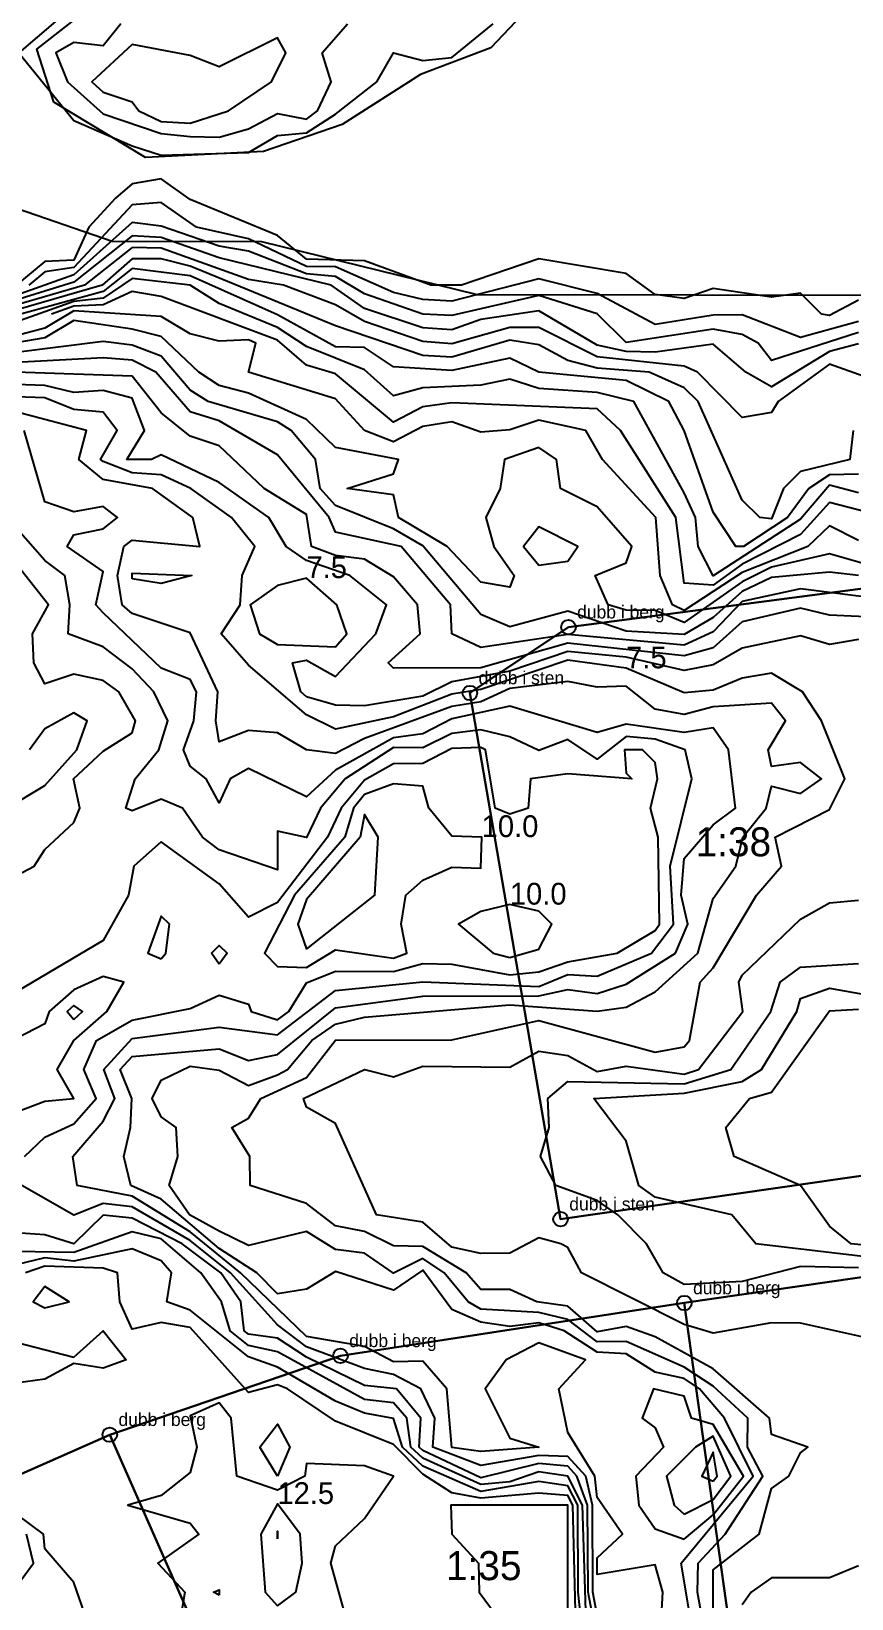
# Model space of a CAD drawing. Header units: metres. Extents: x 304729 to 308942, y 6403920 to 6405836.
# Drawn here: x 305387.1 to 305443.5, y 6404419.6 to 6404527.5 of the extents above; entities that cross this region are included whole.
import ezdxf

# ---------------------------------------------------------------- set-up
doc = ezdxf.new("R2010")
doc.units = ezdxf.units.M
for name, color, linetype in [('FASTIGHETSGRANSER', 7, 'Continuous'), ('GRANSPUNKTER', 1, 'Continuous'), ('HOJDKURVOR_GRUND', 4, 'Continuous'), ('HOJDKURVOR_STOD', 6, 'Continuous'), ('HOJDKURVOR_TEXT', 2, 'Continuous'), ('TOMTBETECKNINGAR', 3, 'Continuous'), ('TOMTER_1945', 1, 'Continuous')]:
    doc.layers.add(name, color=color, linetype=linetype)

msp = doc.modelspace()

# ---------------------------------------------------------------- linework, layer by layer
at = {"layer": 'FASTIGHETSGRANSER'}
msp.add_lwpolyline([(305388.616, 6404522.607), (305387.434, 6404526.24), (305390.368, 6404528.553), (305394.064, 6404529.16), (305398.632, 6404532.061), (305404.601, 6404533.761), (305407.765, 6404533.13), (305414.984, 6404536.725), (305419.357, 6404535.772), (305419.91, 6404538.073), (305424.409, 6404537.685), (305424.318, 6404540.355), (305426.126, 6404541.254), (305428.456, 6404540.071), (305427.335, 6404536.928), (305422.149, 6404532.004), (305421.223, 6404529.01), (305418.699, 6404526.34), (305413.841, 6404524.512), (305408.459, 6404521.066), (305403.037, 6404519.203), (305394.925, 6404518.789), (305388.616, 6404522.607)], close=True, dxfattribs=at)
msp.add_lwpolyline([(305385.438, 6404515.505), (305392.62, 6404513.041), (305402.913, 6404513.015), (305417.761, 6404509.355), (305447.782, 6404509.31), (305463.191, 6404508.627), (305472.447, 6404514.221), (305473.569, 6404520.177), (305478.575, 6404521.116), (305484.31, 6404522.193), (305478.767, 6404539.315)], dxfattribs=at)
at = {"layer": 'GRANSPUNKTER'}
for centre in [(305424.03, 6404486.45, 5.96), (305417.25, 6404481.92, 7.61), (305423.49, 6404445.69, 6.74), (305432.01, 6404439.92, 6.62), (305408.34, 6404436.28, 9.57), (305392.46, 6404430.85, 11.72)]:
    msp.add_circle(centre, 0.5, dxfattribs=at)
at = {"layer": 'HOJDKURVOR_GRUND'}
for points in [[(305393.23, 6404528, 0.5), (305392, 6404526.48, 0.5), (305390, 6404526.72, 0.5), (305388.76, 6404526, 0.5), (305389.55, 6404524, 0.5), (305392, 6404521.8, 0.5)], [(305392, 6404521.8, 0.5), (305396, 6404520.45, 0.5), (305398, 6404520.24, 0.5), (305400, 6404520.19, 0.5), (305402, 6404520.77, 0.5), (305404, 6404521.82, 0.5), (305406, 6404521.44, 0.5), (305406.77, 6404522, 0.5), (305407.7, 6404524, 0.5), (305407.08, 6404526, 0.5), (305408.83, 6404528, 0.5)], [(305396, 6404521.27, 1), (305398, 6404521.16, 1), (305400.63, 6404522, 1), (305403.6, 6404524, 1), (305404.59, 6404526, 1), (305404, 6404527.04, 1), (305400, 6404525.03, 1), (305398, 6404525.82, 1), (305394, 6404526.57, 1), (305391.22, 6404524, 1), (305392, 6404523.3, 1), (305394, 6404522.62, 1), (305394.46, 6404522, 1), (305396, 6404521.27, 1)], [(305444, 6404507.51, 0.5), (305440, 6404506.39, 0.5), (305436, 6404507.95, 0.5), (305434, 6404507.94, 0.5), (305430, 6404507.3, 0.5), (305426, 6404509.42, 0.5), (305422, 6404510.44, 0.5), (305416, 6404508.91, 0.5), (305414, 6404509.02, 0.5), (305412, 6404509.49, 0.5), (305408, 6404511.26, 0.5), (305406, 6404511.28, 0.5), (305402, 6404513.19, 0.5), (305398.43, 6404514, 0.5), (305396, 6404515.7, 0.5), (305394, 6404515.54, 0.5), (305390, 6404511.22, 0.5), (305388, 6404510.92, 0.5), (305386.9, 6404510, 0.5)], [(305444, 6404506.75, 1), (305438, 6404504.81, 1), (305437.1, 6404506, 1), (305436, 6404506.61, 1), (305434, 6404506.96, 1), (305428, 6404506.05, 1), (305426, 6404508.03, 1), (305422, 6404509.28, 1), (305416, 6404507.92, 1), (305414, 6404508, 1), (305410, 6404509.4, 1), (305408, 6404510.6, 1), (305406, 6404510.78, 1), (305402, 6404512.34, 1), (305400, 6404512.69, 1), (305396, 6404514.07, 1), (305394, 6404514.32, 1), (305390, 6404510.72, 1), (305386, 6404509.3, 1)], [(305444, 6404505.96, 1.5), (305442, 6404505.43, 1.5), (305438, 6404502.99, 1.5), (305436.24, 6404504, 1.5), (305434, 6404505.94, 1.5), (305430, 6404505.38, 1.5), (305428, 6404505.44, 1.5), (305426, 6404505.86, 1.5), (305422, 6404508.23, 1.5), (305418, 6404507.63, 1.5), (305416, 6404506.93, 1.5), (305414, 6404507.07, 1.5), (305410, 6404508.4, 1.5), (305407.69, 6404510, 1.5), (305400, 6404511.88, 1.5), (305396, 6404513.29, 1.5), (305394, 6404513.4, 1.5), (305390, 6404510.21, 1.5), (305386, 6404508.96, 1.5)], [(305446, 6404503.13, 2), (305442, 6404504.56, 2), (305438.47, 6404502, 2), (305438, 6404501.24, 2), (305436, 6404500.9, 2), (305432.91, 6404504, 2), (305432, 6404504.43, 2), (305426, 6404505.07, 2), (305422, 6404507.09, 2), (305420, 6404507.09, 2), (305416, 6404505.95, 2), (305414, 6404506.13, 2), (305410, 6404507.5, 2), (305408, 6404508.64, 2), (305404.41, 6404510, 2), (305402, 6404510.38, 2), (305396, 6404512.55, 2), (305394, 6404512.6, 2), (305390.72, 6404510, 2), (305386, 6404508.62, 2)], [(305444, 6404496.99, 3), (305442, 6404496.94, 3), (305440.57, 6404496, 3), (305439.11, 6404494, 3), (305436.09, 6404492, 3), (305435.56, 6404492, 3), (305434, 6404494.38, 3), (305432, 6404500, 3), (305430.94, 6404502, 3), (305428, 6404503.44, 3), (305422, 6404504, 3), (305420, 6404504.97, 3), (305416, 6404504.13, 3), (305412, 6404504.37, 3), (305410, 6404505.72, 3), (305408, 6404505.76, 3), (305404, 6404507.95, 3), (305398, 6404510.65, 3), (305394, 6404511.15, 3), (305392, 6404509.56, 3), (305386, 6404507.92, 3)], [(305444, 6404495.71, 3.5), (305442, 6404496.22, 3.5), (305440, 6404493.89, 3.5), (305434, 6404489.99, 3.5), (305432.96, 6404492, 3.5), (305432.77, 6404494, 3.5), (305432, 6404495.71, 3.5), (305428.53, 6404502, 3.5), (305426, 6404502.62, 3.5), (305422, 6404502.89, 3.5), (305420, 6404503.53, 3.5), (305418, 6404503.12, 3.5), (305414, 6404502.94, 3.5), (305412, 6404502.38, 3.5), (305410, 6404504.18, 3.5), (305406, 6404505.77, 3.5), (305404, 6404507.08, 3.5), (305400, 6404508.74, 3.5), (305398, 6404510, 3.5), (305394, 6404510.47, 3.5), (305392, 6404509.11, 3.5), (305390, 6404508.87, 3.5), (305386, 6404507.45, 3.5)], [(305446, 6404494, 4), (305442, 6404495.04, 4), (305440, 6404492.84, 4), (305436, 6404490.79, 4), (305434, 6404489.34, 4), (305432, 6404489.49, 4), (305431.42, 6404494, 4), (305427.61, 6404500, 4), (305426, 6404501.48, 4), (305416, 6404501.9, 4), (305414, 6404501.62, 4), (305412, 6404500.56, 4), (305408, 6404503.9, 4), (305406, 6404504.49, 4), (305404, 6404506.21, 4), (305396, 6404509.22, 4), (305394, 6404509.57, 4), (305392, 6404508.65, 4), (305390, 6404508.55, 4), (305388.46, 6404508, 4)], [(305444, 6404492.41, 4.5), (305442, 6404493.43, 4.5), (305440.5, 6404492, 4.5), (305436, 6404490.21, 4.5), (305432, 6404487.6, 4.5), (305431.19, 6404488, 4.5), (305430.34, 6404490, 4.5), (305430.05, 6404494, 4.5), (305426.38, 6404498, 4.5), (305425.24, 6404500, 4.5), (305422, 6404500.71, 4.5), (305420, 6404500.04, 4.5), (305418, 6404499.87, 4.5), (305416, 6404500.6, 4.5), (305414, 6404500.27, 4.5), (305412, 6404499.21, 4.5), (305410, 6404500, 4.5), (305408, 6404502.17, 4.5), (305402, 6404504, 4.5), (305402.51, 6404506, 4.5), (305402, 6404506.23, 4.5), (305400, 6404506.14, 4.5), (305398, 6404506.64, 4.5), (305396, 6404507.84, 4.5), (305390, 6404508.23, 4.5), (305388, 6404507.03, 4.5), (305386, 6404506.51, 4.5)], [(305444, 6404490, 5.5), (305442, 6404490.25, 5.5), (305438, 6404489.87, 5.5), (305436, 6404488.9, 5.5), (305434, 6404487.11, 5.5), (305432, 6404485.94, 5.5), (305428, 6404486.17, 5.5), (305424, 6404487.56, 5.5), (305420, 6404486.48, 5.5), (305418, 6404487.33, 5.5), (305414, 6404492.05, 5.5), (305412, 6404493.22, 5.5), (305408, 6404494.83, 5.5), (305406.95, 6404496, 5.5), (305406.63, 6404498, 5.5), (305404.94, 6404500, 5.5), (305404, 6404500.58, 5.5), (305399.23, 6404502, 5.5), (305398, 6404502.77, 5.5), (305396, 6404505.11, 5.5), (305394, 6404505.86, 5.5), (305392, 6404506.12, 5.5), (305386, 6404505.37, 5.5)], [(305446, 6404488.34, 6), (305440, 6404489.09, 6), (305436, 6404488.23, 6), (305434, 6404486.14, 6), (305432, 6404485.21, 6), (305424, 6404485.95, 6), (305418, 6404485.06, 6), (305416, 6404486, 6), (305415.91, 6404488, 6), (305412.52, 6404492, 6), (305408, 6404493, 6), (305407.56, 6404494, 6), (305404, 6404498.33, 6), (305400, 6404500.66, 6), (305398, 6404501.27, 6), (305395.64, 6404504, 6), (305394, 6404504.84, 6), (305392, 6404505, 6), (305386, 6404504.68, 6)], [(305446, 6404487.1, 6.5), (305442, 6404487.27, 6.5), (305440, 6404487.75, 6.5), (305436, 6404486.82, 6.5), (305434, 6404485.03, 6.5), (305432, 6404484.48, 6.5), (305424, 6404485.36, 6.5), (305418, 6404483.66, 6.5), (305412, 6404483.62, 6.5), (305411.63, 6404484, 6.5), (305413.83, 6404486, 6.5), (305413.64, 6404488, 6.5), (305412, 6404489.91, 6.5), (305410, 6404491.13, 6.5), (305408, 6404491.39, 6.5), (305406.34, 6404492, 6.5), (305406, 6404494.22, 6.5), (305403.09, 6404496, 6.5), (305400, 6404498.94, 6.5), (305398, 6404499.6, 6.5), (305396, 6404501.22, 6.5), (305394, 6404503.73, 6.5), (305386, 6404504, 6.5)], [(305444, 6404485.6, 7), (305442, 6404485.27, 7), (305440, 6404485.86, 7), (305436, 6404485, 7), (305434, 6404483.86, 7), (305432, 6404483.48, 7), (305428, 6404484.39, 7), (305424, 6404484.78, 7), (305420, 6404483.43, 7), (305416, 6404482.68, 7), (305414, 6404481.7, 7), (305410, 6404481.04, 7), (305408, 6404481.08, 7), (305406, 6404481.65, 7), (305405.61, 6404482, 7), (305405.05, 6404484, 7), (305406, 6404484.18, 7), (305408, 6404483.05, 7), (305410.77, 6404486, 7), (305411.51, 6404488, 7), (305408.98, 6404490, 7), (305406, 6404491.04, 7), (305404.61, 6404492, 7), (305403.41, 6404494, 7), (305400, 6404496.42, 7), (305396, 6404498.33, 7), (305395.33, 6404498, 7), (305393.63, 6404498, 7), (305394.86, 6404500, 7), (305394, 6404502.21, 7), (305392, 6404502.75, 7), (305390, 6404502.62, 7), (305388, 6404503.1, 7), (305386, 6404503.15, 7)], [(305433.66, 6404416, 8), (305432.91, 6404420, 8), (305432.97, 6404422, 8), (305434.81, 6404424, 8), (305437.42, 6404428, 8), (305436.35, 6404430, 8), (305436.39, 6404432, 8), (305434, 6404434.19, 8), (305432, 6404435.49, 8), (305428, 6404437.26, 8), (305426, 6404437.24, 8), (305424, 6404438.79, 8), (305422, 6404439.27, 8), (305418, 6404439.49, 8), (305417.12, 6404440, 8), (305415.47, 6404442, 8), (305414, 6404442.99, 8), (305412, 6404441.98, 8), (305410, 6404443.35, 8), (305408, 6404443.61, 8), (305406, 6404444.84, 8), (305402, 6404443.88, 8), (305400, 6404444.86, 8), (305397.96, 6404446, 8), (305396.56, 6404448, 8), (305397.15, 6404450, 8), (305397.04, 6404452, 8), (305396, 6404452.74, 8), (305395.38, 6404454, 8), (305396, 6404455.26, 8), (305398, 6404456.23, 8), (305400, 6404455.96, 8), (305402, 6404454.9, 8), (305404, 6404455.64, 8), (305404.7, 6404456, 8), (305406.38, 6404458, 8), (305408, 6404459.12, 8), (305410, 6404459.59, 8), (305420, 6404460.44, 8), (305426, 6404460.02, 8), (305428, 6404460.29, 8), (305430, 6404461.35, 8), (305432.94, 6404464, 8), (305434, 6404467.76, 8), (305435.55, 6404470, 8), (305436.04, 6404472, 8), (305437.65, 6404474, 8), (305438, 6404475.5, 8), (305440, 6404475, 8), (305441.45, 6404476, 8), (305440, 6404477.14, 8), (305438, 6404476.86, 8), (305437.78, 6404478, 8), (305438.98, 6404480, 8), (305438, 6404481.22, 8), (305434, 6404480.97, 8), (305432, 6404480.45, 8), (305430, 6404480.8, 8), (305428, 6404482.38, 8), (305426, 6404482.32, 8), (305424, 6404482.72, 8), (305420, 6404482.23, 8), (305418, 6404481.32, 8), (305416, 6404480.99, 8), (305410, 6404478.79, 8), (305408, 6404477.75, 8), (305406, 6404478, 8), (305404, 6404479.17, 8), (305402, 6404479.33, 8), (305400, 6404478.55, 8), (305399.76, 6404480, 8), (305399.91, 6404482, 8), (305398, 6404486.07, 8), (305394, 6404487.4, 8), (305393.32, 6404488, 8), (305393, 6404490, 8), (305393.44, 6404492, 8), (305394, 6404492.44, 8), (305398.67, 6404492, 8), (305398.17, 6404494, 8), (305395.4, 6404496, 8), (305392, 6404496.62, 8), (305390.33, 6404498, 8), (305390.86, 6404500, 8), (305386, 6404501.28, 8)], [(305432.81, 6404416, 8.5), (305431.78, 6404422, 8.5), (305436.75, 6404428, 8.5), (305434.77, 6404432, 8.5), (305433.06, 6404434, 8.5), (305432, 6404434.72, 8.5), (305430, 6404435.16, 8.5), (305428, 6404436.41, 8.5), (305426, 6404436.54, 8.5), (305423.74, 6404438, 8.5), (305422, 6404438.56, 8.5), (305420, 6404438.29, 8.5), (305418, 6404438.6, 8.5), (305416, 6404439.47, 8.5), (305414, 6404442.18, 8.5), (305412, 6404440.81, 8.5), (305408, 6404442.09, 8.5), (305406, 6404440.88, 8.5), (305404, 6404440.55, 8.5), (305402.59, 6404442, 8.5), (305400, 6404443.67, 8.5), (305396, 6404447.08, 8.5), (305393.92, 6404448, 8.5), (305393.43, 6404450, 8.5), (305393.9, 6404452, 8.5), (305393.98, 6404454, 8.5), (305393.18, 6404456, 8.5), (305394, 6404456.89, 8.5), (305400, 6404457.42, 8.5), (305402, 6404456.61, 8.5), (305404, 6404457.03, 8.5), (305408, 6404460.24, 8.5), (305414, 6404461.05, 8.5), (305422, 6404461.08, 8.5), (305424, 6404461.51, 8.5), (305426, 6404461.23, 8.5), (305428, 6404461.87, 8.5), (305431.4, 6404464, 8.5), (305432.24, 6404466, 8.5), (305431.78, 6404468, 8.5), (305432, 6404470.53, 8.5), (305434, 6404472.84, 8.5), (305435.52, 6404474, 8.5), (305435.06, 6404478, 8.5), (305434, 6404479.52, 8.5), (305432, 6404479.19, 8.5), (305428, 6404479.78, 8.5), (305426, 6404479.19, 8.5), (305420, 6404481.02, 8.5), (305416, 6404480.14, 8.5), (305414, 6404479.12, 8.5), (305412, 6404478.83, 8.5), (305408, 6404476.61, 8.5), (305406, 6404474.77, 8.5), (305402, 6404476.73, 8.5), (305400.75, 6404476, 8.5), (305400, 6404474.36, 8.5), (305399.1, 6404476, 8.5), (305398, 6404476.88, 8.5), (305397.53, 6404478, 8.5), (305398.24, 6404480, 8.5), (305398.44, 6404482, 8.5), (305398, 6404482.86, 8.5), (305396, 6404483.62, 8.5), (305392, 6404487.43, 8.5), (305391.51, 6404488, 8.5), (305392, 6404490.29, 8.5), (305389.53, 6404492, 8.5), (305390, 6404492.82, 8.5), (305392, 6404493.23, 8.5), (305393, 6404494, 8.5), (305392, 6404494.75, 8.5), (305390, 6404494.39, 8.5), (305388, 6404495.09, 8.5), (305386.58, 6404500, 8.5)], [(305430.41, 6404418, 9), (305430.53, 6404420, 9), (305430, 6404421.89, 9), (305426, 6404421.23, 9), (305426, 6404422.38, 9), (305427.75, 6404424, 9), (305426, 6404426.53, 9), (305425.86, 6404428, 9), (305424, 6404431, 9), (305423.36, 6404434, 9), (305425.2, 6404436, 9), (305422, 6404437.17, 9), (305419.75, 6404436, 9), (305418.31, 6404434, 9), (305420, 6404430.62, 9), (305422, 6404430, 9), (305418, 6404429.69, 9), (305416, 6404429.96, 9), (305415.67, 6404434, 9), (305414, 6404435.92, 9), (305412, 6404435.88, 9), (305410, 6404436.92, 9), (305406, 6404437.61, 9), (305401.46, 6404442, 9), (305398, 6404444.81, 9), (305394, 6404447.27, 9), (305390.21, 6404448, 9), (305389.93, 6404450, 9), (305392, 6404452.45, 9), (305392.8, 6404454, 9), (305392.05, 6404456, 9), (305394, 6404458.13, 9), (305400, 6404458.92, 9), (305404, 6404458.38, 9), (305408, 6404461.43, 9), (305414, 6404462.03, 9), (305422, 6404461.71, 9), (305424, 6404462.53, 9), (305426, 6404462.42, 9), (305429.75, 6404464, 9), (305431.26, 6404466, 9), (305431.04, 6404470, 9), (305432.52, 6404476, 9), (305432.06, 6404478, 9), (305430, 6404478.73, 9), (305428, 6404478.92, 9), (305426, 6404477.37, 9), (305424, 6404478.71, 9), (305422, 6404477.96, 9), (305420, 6404478.91, 9), (305418, 6404479.39, 9), (305416, 6404479.13, 9), (305414, 6404478.15, 9), (305412, 6404478.16, 9), (305408.67, 6404476, 9), (305406.96, 6404474, 9), (305406, 6404471.96, 9), (305404, 6404472.4, 9), (305404, 6404469.75, 9), (305400, 6404471.12, 9), (305398.84, 6404472, 9), (305397.46, 6404474, 9), (305396, 6404474.61, 9), (305394, 6404473.81, 9), (305393.57, 6404474, 9), (305394.21, 6404476, 9), (305395.83, 6404478, 9), (305396.47, 6404480, 9), (305395.49, 6404482, 9), (305394, 6404483.59, 9), (305392, 6404485.11, 9), (305389.61, 6404486, 9), (305389.71, 6404488, 9), (305389.38, 6404490, 9), (305388, 6404491.04, 9), (305386, 6404493.32, 9)], [(305422, 6404490.72, 5.5), (305424, 6404491, 5.5), (305424.67, 6404492, 5.5), (305422, 6404493.35, 5.5), (305420.94, 6404492, 5.5), (305422, 6404490.72, 5.5)], [(305383.44, 6404468, 9.5), (305387.25, 6404470, 9.5), (305388, 6404471.14, 9.5), (305390, 6404473, 9.5), (305390.4, 6404474, 9.5), (305389.96, 6404476, 9.5), (305392, 6404477.91, 9.5), (305394, 6404479.17, 9.5), (305394.24, 6404480, 9.5), (305393.09, 6404482, 9.5), (305392, 6404482.77, 9.5), (305390, 6404483.21, 9.5), (305388, 6404482.56, 9.5), (305387.24, 6404484, 9.5), (305387.14, 6404486, 9.5), (305388.24, 6404488, 9.5), (305385.07, 6404492, 9.5)], [(305386.59, 6404450, 9.5), (305388, 6404451.33, 9.5), (305390, 6404452.25, 9.5), (305391.52, 6404454, 9.5), (305390.67, 6404456, 9.5), (305391.56, 6404458, 9.5), (305394, 6404459.39, 9.5), (305398, 6404460.19, 9.5), (305400, 6404461.11, 9.5), (305402, 6404460.5, 9.5), (305402.19, 6404460, 9.5), (305404, 6404459.42, 9.5), (305404.78, 6404460, 9.5), (305406, 6404461.96, 9.5), (305408, 6404462.76, 9.5), (305412, 6404462.75, 9.5), (305414, 6404463.29, 9.5), (305416, 6404463.26, 9.5), (305420, 6404462.52, 9.5), (305422, 6404462.72, 9.5), (305424, 6404463.42, 9.5), (305427.38, 6404464, 9.5), (305430, 6404465.56, 9.5), (305430.3, 6404466, 9.5), (305430.2, 6404472, 9.5), (305429.68, 6404474, 9.5), (305430.17, 6404476, 9.5), (305430, 6404477.14, 9.5), (305429.14, 6404478, 9.5), (305427.9, 6404478, 9.5), (305428, 6404476.4, 9.5), (305428.4, 6404476, 9.5), (305424, 6404476.36, 9.5), (305421.41, 6404476, 9.5), (305421.25, 6404474, 9.5), (305420, 6404473.58, 9.5), (305419, 6404474, 9.5), (305418.33, 6404478, 9.5), (305418, 6404478.17, 9.5), (305416, 6404478.1, 9.5), (305414, 6404477.06, 9.5), (305412, 6404477.04, 9.5), (305410, 6404475.92, 9.5), (305408.39, 6404474, 9.5), (305407.44, 6404472, 9.5), (305404, 6404467.49, 9.5), (305402, 6404466.48, 9.5), (305400, 6404468.77, 9.5), (305396, 6404471.68, 9.5), (305394.12, 6404470, 9.5), (305393.75, 6404468, 9.5), (305392, 6404464.87, 9.5), (305386, 6404461.32, 9.5)], [(305406, 6404464.29, 10.5), (305410.71, 6404468, 10.5), (305410.93, 6404472, 10.5), (305410, 6404473.56, 10.5), (305409.7, 6404472, 10.5), (305406, 6404467.71, 10.5), (305405.4, 6404466, 10.5), (305406, 6404464.29, 10.5)], [(305446, 6404437.2, 7), (305440, 6404438.52, 7), (305438, 6404438.56, 7), (305434, 6404437.85, 7), (305432, 6404438.45, 7), (305424.93, 6404442, 7), (305424, 6404443.75, 7), (305423.5, 6404444, 7), (305422, 6404444.4, 7), (305420, 6404443.36, 7), (305418, 6404443.33, 7), (305416, 6404443.77, 7), (305414, 6404445.49, 7), (305410.82, 6404446, 7), (305408, 6404452.29, 7), (305406, 6404453.4, 7), (305405.8, 6404454, 7), (305410, 6404456, 7), (305412, 6404455.5, 7), (305414, 6404456.23, 7), (305420, 6404456.16, 7), (305422, 6404457.25, 7), (305424, 6404456.96, 7), (305426, 6404455.85, 7), (305428, 6404456.22, 7), (305432, 6404455.67, 7), (305432.98, 6404456, 7), (305436.04, 6404460, 7), (305435.75, 6404462, 7), (305436, 6404462.5, 7), (305440, 6404466.35, 7), (305442, 6404467.48, 7), (305444, 6404467.66, 7)], [(305400, 6404463.26, 9.5), (305399.46, 6404464, 9.5), (305400, 6404464.54, 9.5), (305400.54, 6404464, 9.5), (305400, 6404463.26, 9.5)], [(305444, 6404442.35, 6.5), (305440, 6404442.43, 6.5), (305436, 6404441.41, 6.5), (305432, 6404441.2, 6.5), (305430.55, 6404442, 6.5), (305429.4, 6404444, 6.5), (305427.43, 6404446, 6.5), (305426, 6404446.97, 6.5), (305423.16, 6404448, 6.5), (305422.11, 6404450, 6.5), (305422.71, 6404452, 6.5), (305422.62, 6404454, 6.5), (305424, 6404455.18, 6.5), (305432, 6404455.01, 6.5), (305435.2, 6404456, 6.5), (305437.96, 6404460, 6.5), (305438.61, 6404462, 6.5), (305440, 6404463.05, 6.5), (305444, 6404463.3, 6.5)], [(305448, 6404442.68, 6), (305436.92, 6404444, 6), (305435.29, 6404446, 6), (305430, 6404447.21, 6), (305428.87, 6404448, 6), (305428, 6404451.07, 6), (305425.79, 6404454, 6), (305432, 6404454.36, 6), (305436, 6404455.16, 6), (305437.31, 6404456, 6), (305439.75, 6404460, 6), (305440, 6404460.88, 6), (305442, 6404461.59, 6), (305446, 6404460.88, 6)], [(305390, 6404459.45, 10.5), (305390.58, 6404460, 10.5), (305390, 6404460.41, 10.5), (305389.52, 6404460, 10.5), (305390, 6404459.45, 10.5)], [(305448, 6404443.54, 5.5), (305443.5, 6404444, 5.5), (305442, 6404445.2, 5.5), (305440, 6404448, 5.5), (305435.43, 6404450, 5.5), (305434.86, 6404452, 5.5), (305436.5, 6404454, 5.5), (305438, 6404454.44, 5.5), (305442, 6404460.03, 5.5), (305444, 6404460.15, 5.5)], [(305426, 6404418.42, 9.5), (305425.72, 6404420, 9.5), (305425.69, 6404426, 9.5), (305425.24, 6404428, 9.5), (305424, 6404429.35, 9.5), (305422, 6404429.43, 9.5), (305418, 6404428.72, 9.5), (305414.7, 6404430, 9.5), (305414.83, 6404432, 9.5), (305413.87, 6404434, 9.5), (305412, 6404434.99, 9.5), (305410, 6404435.4, 9.5), (305406, 6404436.9, 9.5), (305404, 6404438.42, 9.5), (305400.78, 6404442, 9.5), (305398, 6404444.22, 9.5), (305394, 6404446.55, 9.5), (305392, 6404446.78, 9.5), (305390, 6404445.96, 9.5), (305386.4, 6404448, 9.5)], [(305425.26, 6404418, 10.5), (305425.01, 6404426, 10.5), (305424, 6404428, 10.5), (305422, 6404428.3, 10.5), (305420, 6404427.61, 10.5), (305418, 6404427.42, 10.5), (305414, 6404429.23, 10.5), (305413.19, 6404430, 10.5), (305412.92, 6404432, 10.5), (305412, 6404433.05, 10.5), (305410, 6404433.27, 10.5), (305404, 6404436.55, 10.5), (305402, 6404436.99, 10.5), (305400.74, 6404438, 10.5), (305400.16, 6404440, 10.5), (305398.73, 6404442, 10.5), (305396, 6404444.33, 10.5), (305394, 6404444.82, 10.5), (305390, 6404443.39, 10.5), (305386, 6404443.47, 10.5)], [(305425.14, 6404416, 11), (305424.7, 6404420, 11), (305424.68, 6404426, 11), (305424, 6404427.33, 11), (305422, 6404427.62, 11), (305418, 6404426.95, 11), (305414, 6404428.68, 11), (305412.62, 6404430, 11), (305412, 6404431.96, 11), (305410, 6404432.34, 11), (305408, 6404433.16, 11), (305404, 6404435.49, 11), (305402, 6404436.22, 11), (305398, 6404439.43, 11), (305396.4, 6404440, 11), (305396.7, 6404442, 11), (305396, 6404442.82, 11), (305394, 6404443.64, 11), (305390, 6404442.8, 11), (305388, 6404443.02, 11), (305386, 6404442.55, 11)], [(305424.59, 6404416, 11.5), (305424.34, 6404426, 11.5), (305424, 6404426.67, 11.5), (305422, 6404426.82, 11.5), (305418, 6404426.49, 11.5), (305416, 6404426.84, 11.5), (305414, 6404428.14, 11.5), (305412, 6404430.18, 11.5), (305408, 6404431.78, 11.5), (305404.69, 6404434, 11.5), (305404, 6404434.29, 11.5), (305402, 6404433.76, 11.5), (305398, 6404438.24, 11.5), (305396, 6404438.58, 11.5), (305394, 6404438.12, 11.5), (305393.16, 6404440, 11.5), (305393, 6404442, 11.5), (305392, 6404442.32, 11.5), (305388, 6404442.46, 11.5), (305386.66, 6404442, 11.5)], [(305388, 6404439.58, 12), (305389.67, 6404440, 12), (305388, 6404441.05, 12), (305387.2, 6404440, 12), (305388, 6404439.58, 12)], [(305386, 6404437.23, 11.5), (305390, 6404436.18, 11.5), (305392, 6404438, 11.5), (305393.6, 6404436, 11.5), (305392, 6404435.43, 11.5), (305390, 6404435.75, 11.5), (305388, 6404434.67, 11.5), (305386, 6404434.4, 11.5)], [(305432, 6404423.67, 9), (305434, 6404425.34, 9), (305436.09, 6404428, 9), (305434, 6404431.56, 9), (305432.5, 6404432, 9), (305432, 6404433.5, 9), (305429.88, 6404434, 9), (305429.11, 6404432, 9), (305430, 6404431.33, 9), (305430.57, 6404430, 9), (305428.67, 6404428, 9), (305428.87, 6404426, 9), (305430, 6404424.38, 9), (305432, 6404423.67, 9)], [(305409.36, 6404416, 12), (305407.67, 6404422, 12), (305408, 6404423.2, 12), (305410, 6404425.08, 12), (305412, 6404428, 12), (305410, 6404428.71, 12), (305406, 6404428.86, 12), (305405.89, 6404428, 12), (305404, 6404427.04, 12), (305401.2, 6404428, 12), (305400.81, 6404432, 12), (305400, 6404433.04, 12), (305398, 6404432.14, 12), (305398.45, 6404430, 12), (305398, 6404428.25, 12), (305396, 6404426.67, 12), (305393.71, 6404426, 12), (305398, 6404424.75, 12), (305398.6, 6404424, 12), (305395.78, 6404422, 12), (305397.64, 6404420, 12), (305397.29, 6404418, 12)], [(305404, 6404428, 11.5), (305402.79, 6404430, 11.5), (305404, 6404431.58, 11.5), (305404.85, 6404430, 11.5), (305404, 6404428, 11.5)], [(305432, 6404425.39, 9.5), (305434, 6404426.38, 9.5), (305435.2, 6404428, 9.5), (305434, 6404430.76, 9.5), (305432.78, 6404430, 9.5), (305430.78, 6404428, 9.5), (305431.32, 6404426, 9.5), (305432, 6404425.39, 9.5)], [(305392, 6404414.86, 12), (305390, 6404420.67, 12), (305388, 6404423, 12), (305387.91, 6404424, 12), (305385.21, 6404426, 12)], [(305420, 6404414.5, 12), (305422, 6404416, 12), (305424, 6404415.57, 12), (305424, 6404426, 12), (305415.94, 6404426, 12), (305416, 6404424, 12), (305417.84, 6404422, 12), (305417.89, 6404420, 12), (305419.38, 6404418, 12), (305419.33, 6404416, 12), (305420, 6404414.5, 12)], [(305404, 6404423.68, 13), (305404, 6404424.2, 13), (305404, 6404423.68, 13)], [(305400, 6404419.8, 12), (305399.6, 6404420, 12), (305400, 6404420.18, 12), (305400, 6404419.8, 12)]]:
    msp.add_polyline3d(points, dxfattribs=at)
at = {"layer": 'HOJDKURVOR_STOD'}
for points in [[(305390, 6404529.23, 0), (305386.21, 6404526, 0), (305390, 6404521.35, 0), (305394, 6404519.6, 0)], [(305394, 6404519.6, 0), (305396, 6404518.95, 0), (305402, 6404519.14, 0), (305404, 6404520.3, 0), (305406, 6404520.48, 0), (305408, 6404521.77, 0), (305410.84, 6404524, 0), (305412, 6404526, 0), (305414, 6404525.47, 0), (305416, 6404525.68, 0), (305418.86, 6404528, 0)], [(305444, 6404508.97, 0), (305442, 6404507.92, 0), (305441.44, 6404508, 0), (305440, 6404509.44, 0), (305438, 6404509.17, 0), (305434, 6404509.77, 0), (305432, 6404509.09, 0), (305430, 6404509.36, 0), (305428, 6404510.81, 0), (305422, 6404511.81, 0), (305416.67, 6404510, 0), (305414.57, 6404510, 0), (305410, 6404511.67, 0), (305406, 6404511.79, 0), (305404, 6404513.43, 0), (305398, 6404515.9, 0), (305396, 6404517.32, 0), (305394, 6404516.98, 0), (305392.85, 6404516, 0), (305391.02, 6404514, 0), (305390, 6404511.73, 0), (305388, 6404511.63, 0), (305386, 6404509.98, 0)], [(305443.63, 6404500, 2.5), (305443.39, 6404498, 2.5), (305440, 6404497.17, 2.5), (305438.83, 6404496, 2.5), (305438, 6404493.92, 2.5), (305437.2, 6404494, 2.5), (305436, 6404495.2, 2.5), (305432.97, 6404502, 2.5), (305432, 6404502.94, 2.5), (305429.58, 6404504, 2.5), (305426, 6404504.28, 2.5), (305424, 6404504.82, 2.5), (305422, 6404505.89, 2.5), (305420, 6404506.21, 2.5), (305416, 6404505.04, 2.5), (305414, 6404505.16, 2.5), (305408, 6404507.21, 2.5), (305398, 6404511.3, 2.5), (305396, 6404511.81, 2.5), (305394, 6404511.82, 2.5), (305391.95, 6404510, 2.5), (305386, 6404508.28, 2.5)], [(305446, 6404490.36, 5), (305442, 6404491.5, 5), (305438, 6404490.58, 5), (305436, 6404489.57, 5), (305432, 6404486.77, 5), (305430, 6404487.59, 5), (305428, 6404487.62, 5), (305426.76, 6404488, 5), (305425.87, 6404490, 5), (305428, 6404490.88, 5), (305428.39, 6404492, 5), (305426, 6404494.74, 5), (305423.48, 6404496, 5), (305423.2, 6404498, 5), (305422, 6404498.83, 5), (305419.63, 6404498, 5), (305419.33, 6404496, 5), (305418.35, 6404494, 5), (305418.9, 6404492, 5), (305420.29, 6404490, 5), (305420, 6404489.2, 5), (305418, 6404489.54, 5), (305415.68, 6404492, 5), (305412.33, 6404494, 5), (305412, 6404495.56, 5), (305408.8, 6404496, 5), (305412, 6404497, 5), (305412.33, 6404498, 5), (305408, 6404498.83, 5), (305406, 6404500.75, 5), (305402, 6404502.57, 5), (305400, 6404503.09, 5), (305398.59, 6404504, 5), (305396, 6404506.47, 5), (305394, 6404506.98, 5), (305390, 6404507.57, 5), (305388, 6404506.38, 5), (305386, 6404506.04, 5)], [(305434, 6404418.46, 7.5), (305434, 6404421.54, 7.5), (305437.17, 6404424, 7.5), (305438, 6404427.14, 7.5), (305439.2, 6404428, 7.5), (305440, 6404429.6, 7.5), (305440.5, 6404430, 7.5), (305438, 6404430.86, 7.5), (305437.88, 6404432, 7.5), (305434, 6404435.38, 7.5), (305430, 6404437.58, 7.5), (305428, 6404438.31, 7.5), (305426, 6404437.94, 7.5), (305424, 6404439.69, 7.5), (305421.85, 6404440, 7.5), (305420, 6404440.84, 7.5), (305418, 6404440.86, 7.5), (305417, 6404442, 7.5), (305414, 6404443.8, 7.5), (305412, 6404443.85, 7.5), (305410, 6404444.85, 7.5), (305408, 6404445.23, 7.5), (305406, 6404446.77, 7.5), (305402.12, 6404448, 7.5), (305402.11, 6404450, 7.5), (305400.86, 6404452, 7.5), (305402, 6404452.64, 7.5), (305402.85, 6404454, 7.5), (305406, 6404455.45, 7.5), (305408, 6404458.02, 7.5), (305416, 6404458.04, 7.5), (305422, 6404459.36, 7.5), (305430, 6404457.19, 7.5), (305432, 6404457.56, 7.5), (305432.36, 6404458, 7.5), (305433.09, 6404462, 7.5), (305434, 6404463, 7.5), (305436.97, 6404468, 7.5), (305438.69, 6404470, 7.5), (305438.27, 6404472, 7.5), (305442, 6404473.89, 7.5), (305443.05, 6404476, 7.5), (305441.46, 6404480, 7.5), (305440.15, 6404482, 7.5), (305438, 6404483.29, 7.5), (305436, 6404482.93, 7.5), (305434, 6404482.11, 7.5), (305432, 6404481.94, 7.5), (305428, 6404483.62, 7.5), (305424, 6404484.19, 7.5), (305418, 6404482.16, 7.5), (305416, 6404481.85, 7.5), (305412, 6404480.28, 7.5), (305408, 6404479.42, 7.5), (305406, 6404480.42, 7.5), (305402, 6404483.83, 7.5), (305400.12, 6404486, 7.5), (305401.43, 6404488, 7.5), (305401.58, 6404490, 7.5), (305402.45, 6404492, 7.5), (305400.83, 6404494, 7.5), (305398.05, 6404496, 7.5), (305396, 6404496.95, 7.5), (305394, 6404497.08, 7.5), (305392, 6404497.85, 7.5), (305391.82, 6404498, 7.5), (305392.97, 6404500, 7.5), (305392, 6404501.26, 7.5), (305390, 6404501.45, 7.5), (305388, 6404502.24, 7.5), (305386, 6404502.31, 7.5)], [(305394, 6404489.77, 7.5), (305394, 6404490.18, 7.5), (305398.12, 6404490, 7.5), (305396, 6404489.45, 7.5), (305394, 6404489.77, 7.5)], [(305404, 6404485.25, 7.5), (305408, 6404485.09, 7.5), (305408.77, 6404486, 7.5), (305408.09, 6404488, 7.5), (305406, 6404489.83, 7.5), (305404, 6404489.32, 7.5), (305402.12, 6404488, 7.5), (305402.77, 6404486, 7.5), (305404, 6404485.25, 7.5)], [(305385.4, 6404474, 10), (305388, 6404475.55, 10), (305390.19, 6404478, 10), (305390.9, 6404480, 10), (305390, 6404480.55, 10), (305388, 6404479.45, 10), (305386.93, 6404478, 10)], [(305404, 6404463.09, 10), (305406, 6404463.03, 10), (305408, 6404464.23, 10), (305412, 6404463.67, 10), (305412.9, 6404464, 10), (305412.53, 6404466, 10), (305412.84, 6404468, 10), (305414, 6404469.04, 10), (305416, 6404469.92, 10), (305418, 6404469.86, 10), (305418.06, 6404472, 10), (305416, 6404472.06, 10), (305414.43, 6404474, 10), (305414, 6404475.5, 10), (305412, 6404475.67, 10), (305410, 6404474.92, 10), (305409.23, 6404474, 10), (305408.64, 6404472, 10), (305405.17, 6404468, 10), (305403.11, 6404464, 10), (305404, 6404463.09, 10)], [(305396, 6404463.61, 10), (305396.32, 6404464, 10), (305396.58, 6404466, 10), (305396, 6404466.56, 10), (305395.08, 6404464, 10), (305396, 6404463.61, 10)], [(305420, 6404463.71, 10), (305422, 6404464.29, 10), (305422.89, 6404466, 10), (305422, 6404466.89, 10), (305420, 6404467.35, 10), (305418, 6404466.87, 10), (305416.46, 6404466, 10), (305418.86, 6404464, 10), (305420, 6404463.71, 10)], [(305386, 6404453.05, 10), (305388, 6404453.81, 10), (305390, 6404454, 10), (305388.84, 6404456, 10), (305390, 6404458, 10), (305392.27, 6404460, 10), (305393.43, 6404462, 10), (305392, 6404462.4, 10), (305390, 6404461.48, 10), (305388.28, 6404460, 10), (305388, 6404459.15, 10), (305386, 6404458.11, 10)], [(305426, 6404416.74, 10), (305425.38, 6404420, 10), (305425.35, 6404426, 10), (305424.62, 6404428, 10), (305424, 6404428.68, 10), (305422, 6404428.86, 10), (305418, 6404427.88, 10), (305414, 6404429.77, 10), (305413.76, 6404430, 10), (305413.87, 6404432, 10), (305412.2, 6404434, 10), (305410, 6404434.25, 10), (305406, 6404436.19, 10), (305404, 6404437.5, 10), (305402, 6404437.77, 10), (305401.71, 6404438, 10), (305401.49, 6404440, 10), (305400.11, 6404442, 10), (305397.44, 6404444, 10), (305394, 6404445.77, 10), (305392, 6404445.96, 10), (305390, 6404443.99, 10), (305388, 6404444.62, 10), (305386, 6404444.76, 10)], [(305434, 6404427.65, 10), (305434.26, 6404428, 10), (305434, 6404429.65, 10), (305433.22, 6404428, 10), (305434, 6404427.65, 10)], [(305404, 6404419.06, 12.5), (305405.28, 6404420, 12.5), (305405.71, 6404422, 12.5), (305405.57, 6404424, 12.5), (305404, 6404426.08, 12.5), (305402.85, 6404424, 12.5), (305403.15, 6404420, 12.5), (305404, 6404419.06, 12.5)], [(305385.75, 6404420, 12.5), (305387.21, 6404422, 12.5), (305386.74, 6404424, 12.5)], [(305444, 6404421.83, 7.5), (305442, 6404421, 7.5), (305438, 6404421, 7.5), (305436.6, 6404420, 7.5), (305436, 6404419.14, 7.5)]]:
    msp.add_polyline3d(points, dxfattribs=at)
at = {"layer": 'TOMTER_1945'}
for points in [[(305452.914, 6404449.944), (305423.494, 6404445.691), (305417.254, 6404481.923), (305424.03, 6404486.452), (305446.213, 6404489.359), (305480.363, 6404493.89), (305499.561, 6404496.407), (305532.891, 6404461.704), (305487.415, 6404455.015), (305452.914, 6404449.944)], [(305452.914, 6404449.944), (305446.213, 6404489.359), (305424.03, 6404486.452), (305417.254, 6404481.923), (305423.494, 6404445.691), (305452.914, 6404449.944)], [(305437.468, 6404400.91), (305471.916, 6404405.777), (305465.817, 6404444.809), (305432.006, 6404439.923), (305437.468, 6404400.91)], [(305407.718, 6404396.208), (305437.468, 6404400.91), (305432.006, 6404439.923), (305408.338, 6404436.284), (305392.459, 6404430.853), (305407.718, 6404396.208)], [(305376.365, 6404379.622), (305407.718, 6404396.208), (305392.459, 6404430.853), (305380.455, 6404425.542), (305358.53, 6404414.306), (305376.365, 6404379.622)]]:
    msp.add_lwpolyline(points, close=True, dxfattribs=at)
msp.add_lwpolyline([(305380.455, 6404425.542), (305392.459, 6404430.853), (305408.338, 6404436.284), (305432.006, 6404439.923), (305465.817, 6404444.809), (305515.115, 6404450.693), (305521.327, 6404450.269), (305528.66, 6404449.04), (305543.009, 6404445.072), (305576.753, 6404433.536), (305588.71, 6404429.447), (305614.154, 6404417.664), (305606.121, 6404399.02), (305592.13, 6404390.591), (305578.331, 6404390.935), (305564.592, 6404395.035), (305515.43, 6404409.705), (305505.059, 6404409.487), (305471.916, 6404405.777), (305437.468, 6404400.91), (305407.718, 6404396.208), (305376.365, 6404379.622)], dxfattribs=at)

# ---------------------------------------------------------------- texts
at = {"layer": 'GRANSPUNKTER'}
for s, p in [('dubb i berg', (305424.63, 6404487.05, 5.96)), ('dubb i sten', (305417.85, 6404482.52, 7.61)), ('dubb i sten', (305424.09, 6404446.29, 6.74)), ('dubb i berg', (305432.61, 6404440.52, 6.62)), ('dubb i berg', (305408.94, 6404436.88, 9.57)), ('dubb i berg', (305393.06, 6404431.45, 11.72))]:
    msp.add_text(s, height=0.9, dxfattribs=at).set_placement(p)
at = {"layer": 'HOJDKURVOR_TEXT'}
for s, p in [('7.5', (305406, 6404489.83, 7.5)), ('7.5', (305428, 6404483.62, 7.5)), ('10.0', (305418.06, 6404472, 10)), ('10.0', (305420, 6404467.35, 10)), ('12.5', (305404, 6404426.08, 12.5))]:
    msp.add_text(s, height=1.5, dxfattribs=at).set_placement(p)
at = {"layer": 'TOMTBETECKNINGAR'}
for s, p in [('1:38', (305432.781, 6404470.674)), ('1:35', (305415.598, 6404420.836))]:
    msp.add_text(s, height=2, dxfattribs=at).set_placement(p)

doc.saveas('drawing.dxf')
